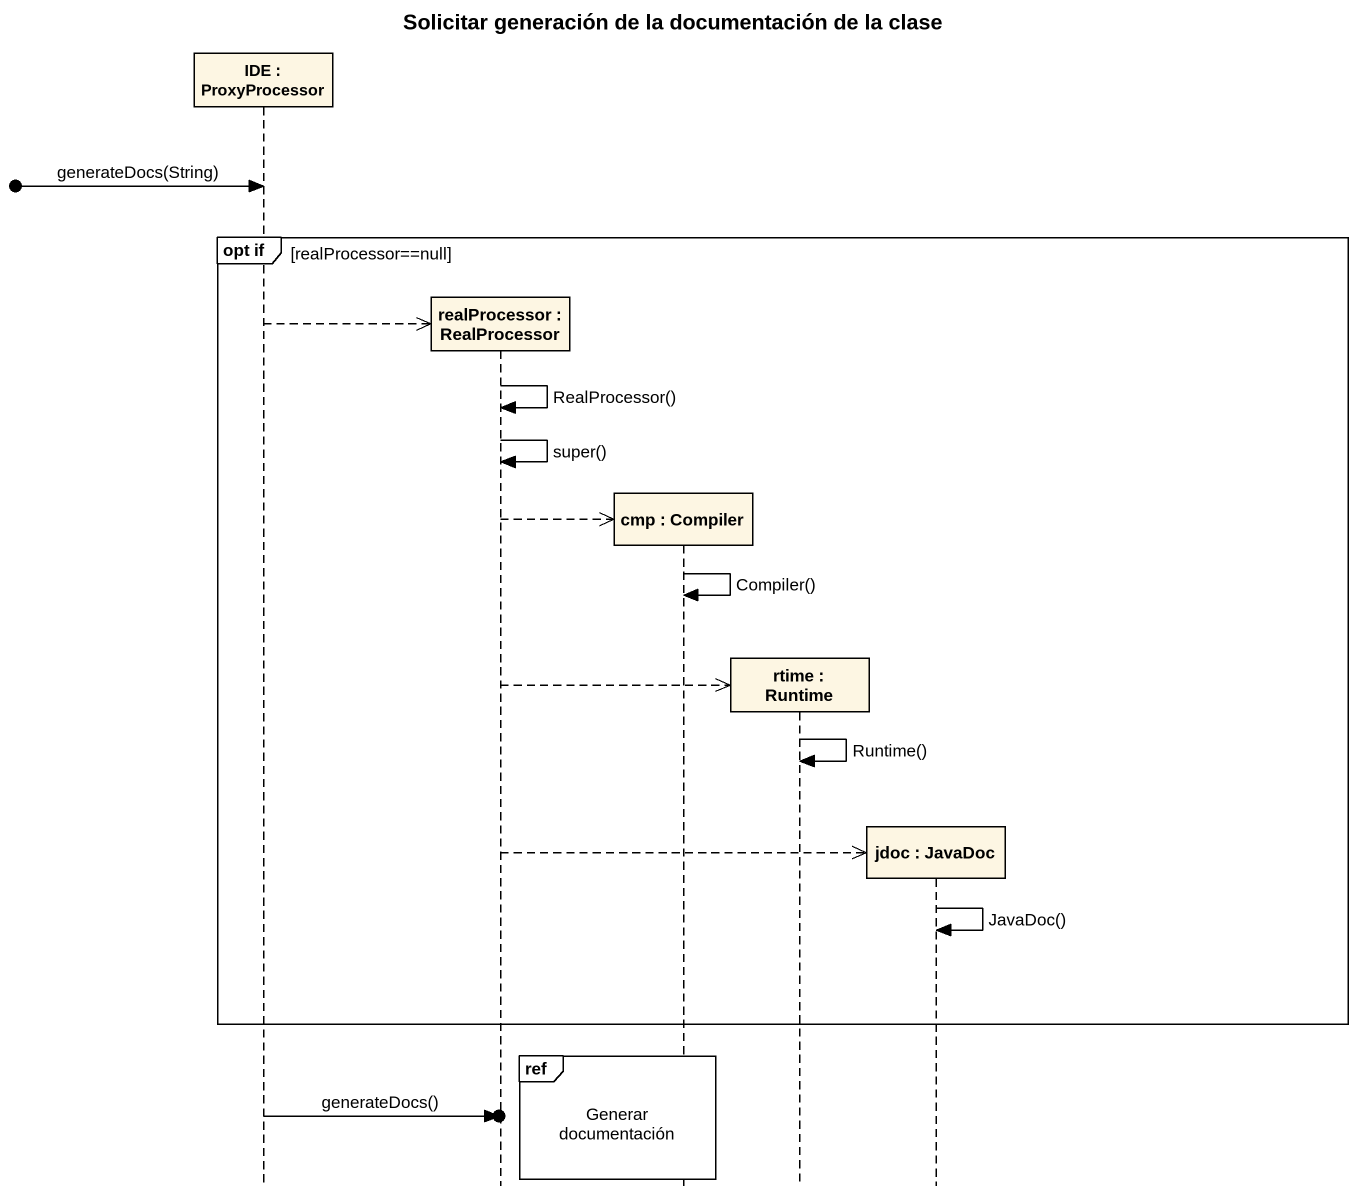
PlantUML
@startuml
title Solicitar generación de la documentación de la clase
hide footbox
participant "IDE : ProxyProcessor" as IDE
participant "realProcessor : RealProcessor" as realProcessor
participant "cmp : Compiler" as cmp
participant "rtime : Runtime" as rtime
participant "jdoc : JavaDoc" as jdoc

[o-> IDE : generateDocs(String)
group opt if [realProcessor==null]
  IDE -->> realProcessor **
  realProcessor -> realProcessor : RealProcessor()
  realProcessor -> realProcessor : super()
  realProcessor -->> cmp **
  cmp -> cmp : Compiler()
  realProcessor -->> rtime **
  rtime -> rtime : Runtime()
  realProcessor -->> jdoc **
  jdoc -> jdoc : JavaDoc()
end
ref over cmp : Generar documentación
IDE ->o] : generateDocs()
@enduml
